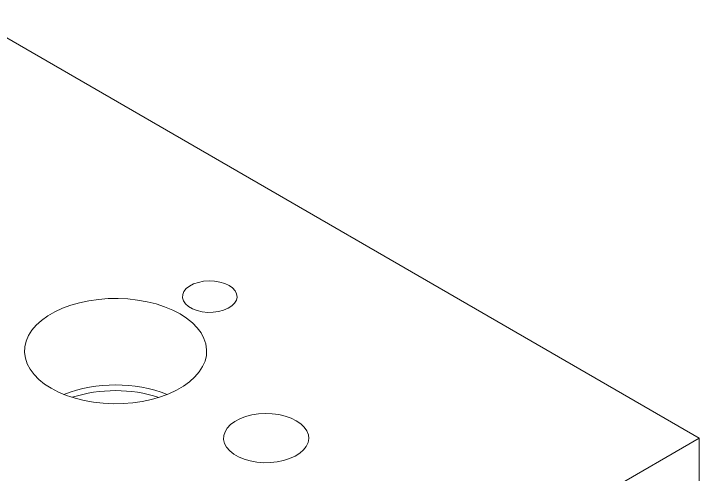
# Model space of a CAD drawing. Header units: millimetres. Extents: x 2 to 278, y 1 to 215.
# Drawn here: x 196.76 to 216.88, y 72.19 to 85.69 of the extents above; entities that cross this region are included whole.
import ezdxf

# ---------------------------------------------------------------- set-up
doc = ezdxf.new("R2010")
doc.units = ezdxf.units.MM

msp = doc.modelspace()

# ---------------------------------------------------------------- linework, layer by layer
at = {"color": 7, "linetype": 'Continuous', "lineweight": 18}
for p, q in [((216.882, 73.249), (195.329, 85.691)), ((216.882, 73.249), (195.329, 60.807)), ((216.882, 71.849), (216.882, 73.249))]:
    msp.add_line(p, q, dxfattribs=at)
at = {"color": 7, "linetype": 'Continuous', "lineweight": 18, "flags": 128}
for points in [[(203.079, 77.723), (202.954, 77.782), (202.81, 77.825), (202.655, 77.851), (202.493, 77.858), (202.333, 77.846), (202.179, 77.816), (202.04, 77.769), (201.92, 77.706), (201.824, 77.631), (201.756, 77.546), (201.72, 77.455), (201.716, 77.361), (201.744, 77.269), (201.804, 77.183), (201.893, 77.105), (202.008, 77.038), (202.143, 76.987), (202.293, 76.952), (202.453, 76.936), (202.615, 76.938), (202.772, 76.959), (202.919, 76.998), (203.05, 77.054), (203.158, 77.123), (203.24, 77.204), (203.293, 77.292), (203.313, 77.385), (203.301, 77.478), (203.256, 77.568), (203.181, 77.651), (203.079, 77.723)], [(201.639, 76.892), (201.424, 77.003), (201.188, 77.101), (200.936, 77.183), (200.671, 77.249), (200.394, 77.298), (200.11, 77.329), (199.821, 77.343), (199.532, 77.339), (199.245, 77.316), (198.964, 77.276), (198.692, 77.218), (198.433, 77.144), (198.189, 77.054), (197.963, 76.949), (197.759, 76.831), (197.577, 76.701), (197.421, 76.56), (197.293, 76.41), (197.193, 76.253), (197.123, 76.091), (197.084, 75.926), (197.076, 75.759), (197.1, 75.592), (197.154, 75.428), (197.239, 75.268), (197.354, 75.115), (197.496, 74.969), (197.665, 74.833), (197.858, 74.709), (198.074, 74.597), (198.309, 74.5), (198.561, 74.418), (198.827, 74.352), (199.103, 74.303), (199.388, 74.271), (199.676, 74.258), (199.966, 74.262), (200.252, 74.285), (200.533, 74.325), (200.805, 74.383), (201.064, 74.457), (201.308, 74.547), (201.534, 74.652), (201.739, 74.77), (201.92, 74.9), (202.076, 75.041), (202.204, 75.19), (202.304, 75.347), (202.374, 75.509), (202.413, 75.675), (202.421, 75.842), (202.398, 76.009), (202.343, 76.173), (202.258, 76.333), (202.144, 76.486), (202.001, 76.631), (201.832, 76.767), (201.639, 76.892)], [(205.052, 73.759), (204.899, 73.835), (204.727, 73.895), (204.54, 73.938), (204.344, 73.963), (204.143, 73.97), (203.943, 73.959), (203.748, 73.929), (203.565, 73.881), (203.397, 73.817), (203.249, 73.738), (203.125, 73.647), (203.028, 73.545), (202.961, 73.436), (202.924, 73.322), (202.92, 73.205), (202.949, 73.09), (203.008, 72.98), (203.098, 72.876), (203.216, 72.781), (203.358, 72.699), (203.521, 72.631), (203.701, 72.58), (203.893, 72.545), (204.093, 72.529), (204.294, 72.531), (204.492, 72.552), (204.681, 72.591), (204.857, 72.647), (205.016, 72.719), (205.152, 72.804), (205.263, 72.901), (205.346, 73.007), (205.398, 73.119), (205.418, 73.235), (205.406, 73.35), (205.361, 73.464), (205.286, 73.571), (205.182, 73.671), (205.052, 73.759)]]:
    msp.add_lwpolyline(points, dxfattribs=at)
at = {"color": 7, "linetype": 'Continuous', "lineweight": 18}
for centre, radius, start, end in [((199.749, 70.5), 4.307, 69.3612, 110.6388), ((199.745, 70.425), 4.217, 72.3787, 107.5753)]:
    msp.add_arc(centre, radius, start, end, dxfattribs=at)

doc.saveas('drawing.dxf')
